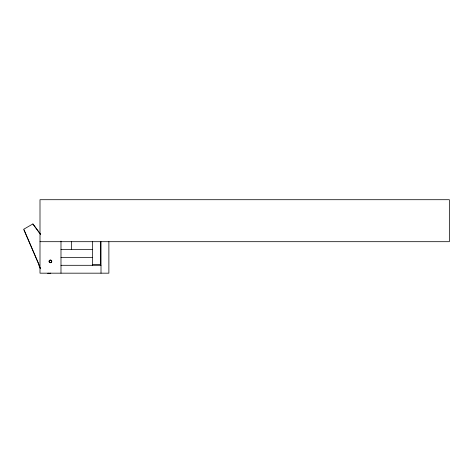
<?xml version="1.0" encoding="UTF-8"?>
<svg xmlns="http://www.w3.org/2000/svg" width="473" height="473" viewBox="0 0 473 473"><rect width="100%" height="100%" fill="white"/><g stroke="black" fill="none" stroke-linecap="round" stroke-linejoin="round"><path stroke-width="0.71" d="M40.501 268.741A10.495 10.495 0 0 1 38.81 264.277L23.65 229.281L32.879 223.948L40.353 233.934M32.879 223.948L40.637 234.584M38.81 264.277L24.093 229.89M39.998 241.691L449.35 241.691L449.35 199.707L39.998 199.707L39.998 273.175L108.879 273.175L108.879 241.691M60.987 249.561L92.477 249.561M60.987 257.43L92.477 257.43M92.477 264.649L100.353 264.649L100.353 241.691M60.987 265.306L101.009 265.306M101.009 241.691L101.009 273.175M92.477 241.691L92.477 265.306M71.488 241.691L71.488 249.561M60.987 241.106L60.987 273.175M50.753 273.223A10.495 10.495 0 0 1 48.015 273.228M40.282 268.09A10.495 10.495 0 0 1 39.673 266.861M39.43 266.222A10.495 10.495 0 0 1 39.07 264.886M50.605 273.288A10.495 10.495 0 0 1 47.862 273.293M49.836 262.503A1.313 1.313 0 0 0 51.805 261.368A1.313 1.313 0 0 0 49.836 260.233A1.313 1.313 0 0 0 49.836 262.503M49.423 262.361A1.313 1.313 0 0 0 51.616 261.77A1.313 1.313 0 0 0 50.008 260.168A1.313 1.313 0 0 0 49.423 262.361"/></g></svg>
